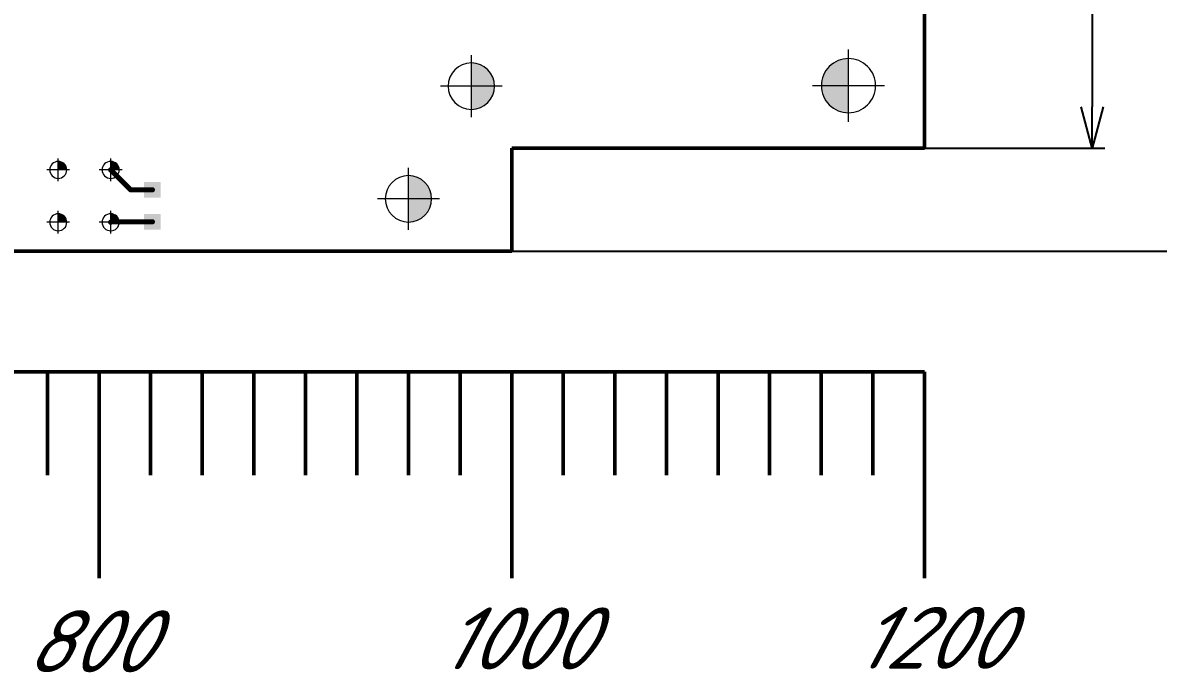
# Paper-space layout 'Layout1' of a CAD drawing. Header units: millimetres. Extents: x 0 to 841, y 0 to 594.
# Drawn here: x 228.2 to 338.3, y 304.1 to 367 of the extents above; entities that cross this region are included whole.
import ezdxf

# ---------------------------------------------------------------- set-up
doc = ezdxf.new("R2010")
doc.units = ezdxf.units.MM
doc.layers.get('0').update_dxf_attribs({"lineweight": 50})
for name, color, linetype in [('PDF _Геометрия', 7, 'Continuous'), ('PDF _Сплошная заливка', 7, 'Continuous'), ('TopLayer', 1, 'Continuous')]:
    doc.layers.add(name, color=color, linetype=linetype)
doc.styles.add('Gost', font='gost.ttf', dxfattribs={"oblique": 15})
doc.styles.add('GOST-2.304_Type-B_italic', font='')
doc.styles.get('GOST-2.304_Type-B_italic').set_extended_font_data('GOST Common', italic=True)
doc.dimstyles.new('ISO-25', dxfattribs={"dimtxt": 2.5, "dimasz": 2.5, "dimexe": 1.25, "dimexo": 0.625, "dimtad": 1, "dimtxsty": 'Standard', "dimcen": 2.5, "dimadec": 0, "dimazin": 0, "dimtfac": 1, "dimtmove": 0, "dimatfit": 3, "dimfxl": 1, "dimarcsym": 0})

# ---------------------------------------------------------------- blocks, each defined once
blk = doc.blocks.new('_Open30')
at = {"color": 0, "linetype": 'ByBlock', "lineweight": -2}
for p, q in [((-1, 0.268), (0, 0)), ((0, 0), (-1, -0.268)), ((0, 0), (-1, 0))]:
    blk.add_line(p, q, dxfattribs=at)
blk = doc.blocks.new('*D95')
at = {"color": 0, "lineweight": -2, "transparency": 16777216}
for p, q in [((315.59, 534.86), (333.09, 534.86)), ((331.84, 530.86), (331.84, 358.86)), ((315.59, 354.86), (333.09, 354.86))]:
    blk.add_line(p, q, dxfattribs=at)
at = {"layer": 'Defpoints', "color": 0, "lineweight": 20, "transparency": 16777216}
for p in [(315.59, 534.86), (315.59, 354.86), (331.84, 354.86)]:
    blk.add_point(p, dxfattribs=at)
at = {"color": 0, "lineweight": -2, "transparency": 16777216, "xscale": 4, "yscale": 4, "zscale": 4}
for p, rotation in [((331.84, 534.86), 90), ((331.84, 354.86), 270)]:
    blk.add_blockref('_Open30', p, dxfattribs=dict(at, rotation=rotation))
at = {"color": 0, "transparency": 16777216, "insert": (329.42, 445.94), "char_height": 3, "attachment_point": 5, "rotation": 90, "style": 'GOST-2.304_Type-B_italic'}
blk.add_mtext('180{\\fGOST type B|b0|i1|c204|p34;\\C0;%%P0,1}', dxfattribs=at)
blk = doc.blocks.new('*D96')
at = {"color": 0, "lineweight": -2, "transparency": 16777216}
for p, q in [((275.59, 544.86), (353.55, 544.86)), ((352.3, 348.86), (352.3, 540.86)), ((275.59, 344.86), (353.55, 344.86))]:
    blk.add_line(p, q, dxfattribs=at)
at = {"layer": 'Defpoints', "color": 0, "lineweight": 20, "transparency": 16777216}
for p in [(275.59, 544.86), (352.3, 544.86), (275.59, 344.86)]:
    blk.add_point(p, dxfattribs=at)
at = {"color": 0, "lineweight": -2, "transparency": 16777216, "xscale": 4, "yscale": 4, "zscale": 4}
for p, rotation in [((352.3, 544.86), 90), ((352.3, 344.86), 270)]:
    blk.add_blockref('_Open30', p, dxfattribs=dict(at, rotation=rotation))
at = {"color": 0, "transparency": 16777216, "insert": (349.88, 440.6), "char_height": 3, "attachment_point": 5, "rotation": 90, "style": 'GOST-2.304_Type-B_italic'}
blk.add_mtext('100{\\fGOST type B|b0|i1|c204|p34;\\C0;%%P0,1}', dxfattribs=at)

psp = doc.layouts.get("Layout1")

# ---------------------------------------------------------------- hatches: boundary and pattern name
at = {"layer": 'PDF _Сплошная заливка', "transparency": 33554559}
for points in [[(308.228, 363.53, 0.4142185), (305.603, 360.905), (305.603, 360.905), (305.603, 360.905), (308.228, 360.905), (308.228, 360.905)], [(273.926, 360.861, 0.4142051), (271.676, 363.111), (271.676, 363.111), (271.676, 363.111), (271.676, 360.861), (271.676, 360.861)], [(271.676, 358.611, 0.4142051), (273.926, 360.861), (273.926, 360.861), (273.926, 360.861), (271.676, 360.861), (271.676, 360.861)], [(305.603, 360.905, 0.414214), (308.228, 358.28), (308.228, 358.28), (308.228, 358.28), (308.228, 360.905), (308.228, 360.905)], [(232.463, 352.745, 0.4142222), (231.638, 353.57), (231.638, 353.57), (231.638, 353.57), (231.638, 352.745), (231.638, 352.745)], [(237.543, 352.745, 0.4142222), (236.718, 353.57), (236.718, 353.57), (236.718, 353.57), (236.718, 352.745), (236.718, 352.745)], [(267.83, 349.939, 0.4142051), (265.58, 352.189), (265.58, 352.189), (265.58, 352.189), (265.58, 349.939), (265.58, 349.939)], [(265.58, 347.689, 0.4142051), (267.83, 349.939), (267.83, 349.939), (267.83, 349.939), (265.58, 349.939), (265.58, 349.939)], [(232.463, 347.665, 0.4142222), (231.638, 348.49), (231.638, 348.49), (231.638, 348.49), (231.638, 347.665), (231.638, 347.665)], [(237.543, 347.665, 0.4142222), (236.718, 348.49), (236.718, 348.49), (236.718, 348.49), (236.718, 347.665), (236.718, 347.665)]]:
    psp.add_hatch(color=7, dxfattribs=at).paths.add_polyline_path(points)

# ---------------------------------------------------------------- linework, layer by layer
at = {"lineweight": 50}
for p, q in [((315.589, 354.86), (315.59, 534.86)), ((275.589, 354.859), (315.589, 354.86)), ((275.589, 344.86), (275.589, 354.859)), ((115.589, 344.86), (275.589, 344.86))]:
    psp.add_line(p, q, dxfattribs=at)
for p, q in [((235.589, 333.166), (225.589, 333.166)), ((230.589, 333.166), (230.589, 323.166)), ((245.589, 333.166), (235.589, 333.166)), ((235.589, 333.166), (235.589, 313.166)), ((240.589, 333.166), (240.589, 323.166)), ((255.589, 333.166), (245.589, 333.166)), ((245.589, 333.166), (245.589, 323.166)), ((250.589, 333.166), (250.589, 323.166)), ((265.589, 333.166), (255.589, 333.166)), ((255.589, 333.166), (255.589, 323.166)), ((260.589, 333.166), (260.589, 323.166)), ((275.589, 333.166), (265.589, 333.166)), ((265.589, 333.166), (265.589, 323.166)), ((270.589, 333.166), (270.589, 323.166)), ((285.589, 333.166), (275.589, 333.166)), ((275.589, 333.166), (275.589, 313.166)), ((280.589, 333.166), (280.589, 323.166)), ((295.589, 333.166), (285.589, 333.166)), ((285.589, 333.166), (285.589, 323.166)), ((290.589, 333.166), (290.589, 323.166)), ((305.589, 333.166), (295.589, 333.166)), ((295.589, 333.166), (295.589, 323.166)), ((300.589, 333.166), (300.589, 323.166)), ((315.589, 333.166), (305.589, 333.166)), ((305.589, 333.166), (305.589, 323.166)), ((310.589, 333.166), (310.589, 323.166)), ((315.589, 333.166), (315.589, 313.166))]:
    psp.add_line(p, q)
at = {"layer": 'PDF _Геометрия', "lineweight": 9}
for points in [[(308.228, 357.405), (308.228, 364.405)], [(271.676, 357.861), (271.676, 363.861)], [(274.676, 360.861), (268.676, 360.861)], [(311.729, 360.905), (304.728, 360.905)], [(231.638, 351.645), (231.638, 353.845)], [(236.718, 351.645), (236.718, 353.845)], [(232.738, 352.745), (230.538, 352.745)], [(237.818, 352.745), (235.618, 352.745)], [(265.58, 346.939), (265.58, 352.939)], [(268.58, 349.939), (262.58, 349.939)], [(231.638, 346.565), (231.638, 348.765)], [(236.718, 346.565), (236.718, 348.765)], [(232.738, 347.665), (230.538, 347.665)], [(237.818, 347.665), (235.618, 347.665)]]:
    psp.add_lwpolyline(points, dxfattribs=at)
for points in [[(310.853, 360.905, 0.4142137), (308.228, 363.53, 0.4142137), (305.604, 360.905, 0.4142588), (308.228, 358.28, 0.4142588)], [(273.926, 360.861, 0.414158), (271.676, 363.111, 0.414158), (269.426, 360.861, 0.414158), (271.676, 358.611, 0.414158)], [(232.464, 352.745, 0.4142795), (231.638, 353.57, 0.4144568), (230.813, 352.745, 0.4144568), (231.638, 351.92, 0.4142795)], [(237.544, 352.745, 0.4142795), (236.718, 353.57, 0.4144568), (235.893, 352.745, 0.4144568), (236.718, 351.92, 0.4142795)], [(267.83, 349.939, 0.414158), (265.58, 352.189, 0.414158), (263.33, 349.939, 0.414158), (265.58, 347.689, 0.414158)], [(232.464, 347.665, 0.4142795), (231.638, 348.49, 0.4144568), (230.813, 347.665, 0.4144568), (231.638, 346.84, 0.4142795)], [(237.544, 347.665, 0.4142795), (236.718, 348.49, 0.4144568), (235.893, 347.665, 0.4144568), (236.718, 346.84, 0.4142795)]]:
    psp.add_lwpolyline(points, format="xyb", close=True, dxfattribs=at)
at = {"layer": 'TopLayer', "lineweight": 20, "const_width": 0.5}
for points in [[(236.718, 352.745), (238.648, 350.815)], [(238.648, 350.815), (240.76, 350.815)], [(236.718, 347.665), (236.769, 347.716)], [(236.769, 347.716), (240.76, 347.716)]]:
    psp.add_lwpolyline(points, dxfattribs=at)
at = {"layer": 'TopLayer', "lineweight": 20, "const_width": 0.25}
for points in [[(236.593, 352.745, 1), (236.843, 352.745, 1)], [(238.523, 350.815, 1), (238.773, 350.815, 1)], [(238.523, 350.815, 1), (238.773, 350.815, 1)], [(240.635, 350.815, 1), (240.885, 350.815, 1)], [(236.593, 347.665, 1), (236.843, 347.665, 1)], [(236.644, 347.716, 1), (236.894, 347.716, 1)], [(236.644, 347.716, 1), (236.894, 347.716, 1)], [(240.635, 347.716, 1), (240.885, 347.716, 1)]]:
    psp.add_lwpolyline(points, format="xyb", close=True, dxfattribs=at)
at = {"layer": 'TopLayer', "lineweight": 20}
for points in [[(239.947, 351.577), (239.947, 350.053), (241.573, 351.577), (241.573, 350.053)], [(239.947, 348.478), (239.947, 346.954), (241.573, 348.478), (241.573, 346.954)]]:
    psp.add_solid(points, dxfattribs=at)

# ---------------------------------------------------------------- texts
at = {"char_height": 6, "attachment_point": 1, "style": 'Gost'}
for s, insert in [('{\\fGOST type B|b0|i1|c204|p34;1200}', (308.786, 310.401)), ('{\\fGOST type B|b0|i1|c204|p34;800}', (228.355, 310.059)), ('{\\fGOST type B|b0|i1|c204|p34;1000}', (268.516, 310.342))]:
    psp.add_mtext_dynamic_manual_height_columns(s, width=15.88495, gutter_width=17.5, heights=[0], dxfattribs=dict(at, insert=insert))

# ---------------------------------------------------------------- dimensions: what is measured, and where the dimension line sits
for base, p1, p2, text, picture, middle in [((352.302, 544.86), (275.589, 344.86), (275.589, 544.86), '100{\\fGOST type B|b0|i1|c204|p34;\\C0;%%P0,1}', '*D96', (352.302, 440.599)), ((331.842, 354.86), (315.589, 534.86), (315.589, 354.86), '<>{\\fGOST type B|b0|i1|c204|p34;\\C0;%%P0,1}', '*D95', (331.842, 445.94))]:
    dim = psp.add_linear_dim(base=base, p1=p1, p2=p2, angle=90, text=text, dimstyle='ISO-25', override={"dimtxt": 3, "dimasz": 4, "dimexo": 0, "dimtxsty": 'GOST-2.304_Type-B_italic', "dimblk1": 'Open30', "dimblk2": 'Open30', "dimsah": 1})
    dim.commit()
    dim.dimension.update_dxf_attribs({"geometry": picture, "text_midpoint": middle, "dimtype": 160})

doc.saveas('drawing.dxf')
